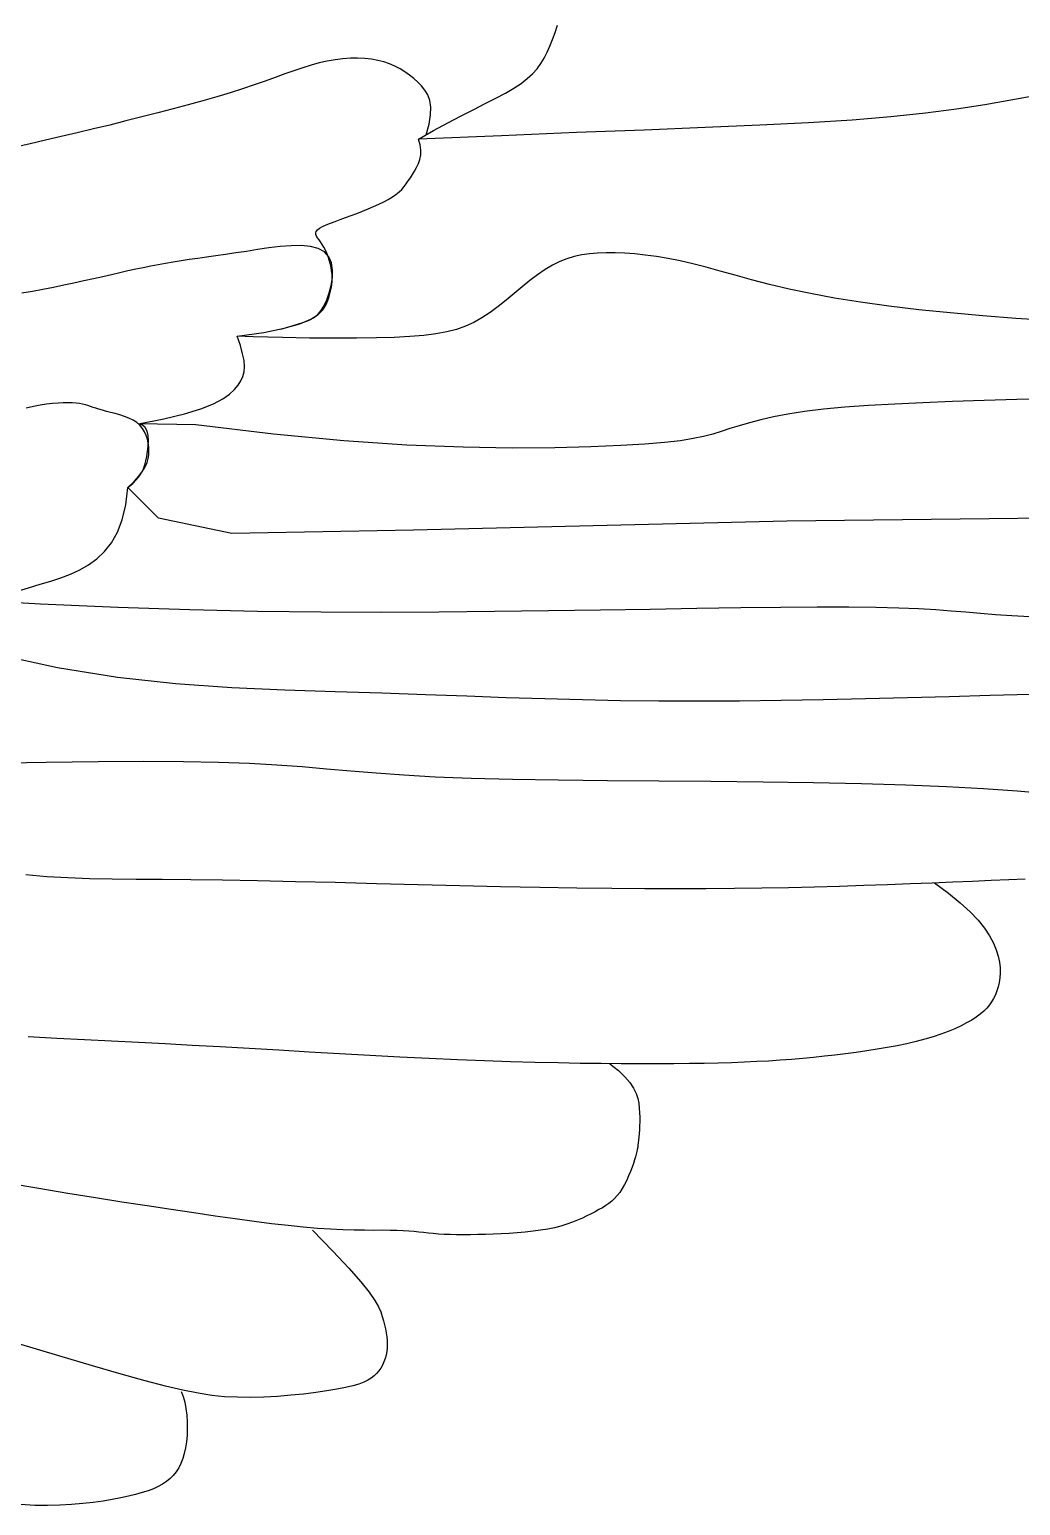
# Paper-space layout 'A0' of a CAD drawing. Header units: millimetres. Extents: x -364 to 825, y -1 to 840.
# Drawn here: x 655.865 to 657.556, y 92.399 to 94.917 of the extents above; entities that cross this region are included whole.
import ezdxf

# ---------------------------------------------------------------- set-up
doc = ezdxf.new("R2010")
doc.units = ezdxf.units.MM
doc.layers.add('ARQ_Vista 01', color=1, linetype='Continuous')

# ---------------------------------------------------------------- blocks, each defined once
blk = doc.blocks.new('BRASÃO ESTADO PARANÁ')
at = {"layer": 'ARQ_Vista 01'}
for points in [[(3399.782, -30992.649), (3399.158, -30992.765), (3398.491, -30992.881), (3397.765, -30992.993), (3396.963, -30993.098), (3396.07, -30993.191), (3395.07, -30993.272), (3393.949, -30993.342), (3392.692, -30993.406), (3391.288, -30993.467), (3389.72, -30993.53), (3387.977, -30993.598), (3386.044, -30993.676), (3383.908, -30993.768)], [(3383.908, -30993.768), (3384.294, -30993.543), (3384.661, -30993.342), (3385.006, -30993.161), (3385.328, -30992.998), (3385.625, -30992.849), (3385.897, -30992.711), (3386.142, -30992.58), (3386.358, -30992.455), (3386.545, -30992.331), (3386.705, -30992.206), (3386.842, -30992.08), (3386.959, -30991.951), (3387.058, -30991.817), (3387.144, -30991.676), (3387.22, -30991.526), (3387.289, -30991.367), (3387.355, -30991.198), (3387.42, -30991.018), (3387.488, -30990.832)], [(3384.101, -30993.656), (3384.178, -30993.378), (3384.215, -30993.142), (3384.218, -30992.941), (3384.192, -30992.772), (3384.14, -30992.627), (3384.069, -30992.503), (3383.981, -30992.394), (3383.884, -30992.295), (3383.78, -30992.201), (3383.669, -30992.113), (3383.552, -30992.03), (3383.429, -30991.955), (3383.297, -30991.887), (3383.158, -30991.827), (3383.011, -30991.777), (3382.855, -30991.736), (3382.691, -30991.707), (3382.518, -30991.687), (3382.337, -30991.679), (3382.15, -30991.681), (3381.957, -30991.695), (3381.758, -30991.719), (3381.555, -30991.754), (3381.348, -30991.801), (3381.137, -30991.859), (3380.921, -30991.926), (3380.696, -30992.002), (3380.462, -30992.085), (3380.214, -30992.175), (3379.952, -30992.27), (3379.672, -30992.368), (3379.371, -30992.468), (3379.05, -30992.57), (3378.708, -30992.672), (3378.348, -30992.776), (3377.973, -30992.88), (3377.585, -30992.984), (3377.186, -30993.088), (3376.779, -30993.193), (3376.366, -30993.297), (3375.95, -30993.401), (3375.532, -30993.503), (3375.116, -30993.604), (3374.704, -30993.701), (3374.299, -30993.795), (3373.904, -30993.885), (3373.52, -30993.969)], [(3379.236, -30998.838), (3379.919, -30998.743), (3380.448, -30998.638), (3380.844, -30998.524), (3381.128, -30998.406), (3381.321, -30998.284), (3381.444, -30998.161), (3381.519, -30998.041), (3381.565, -30997.925), (3381.601, -30997.815), (3381.63, -30997.711), (3381.652, -30997.613), (3381.668, -30997.518), (3381.677, -30997.425), (3381.68, -30997.335), (3381.677, -30997.245), (3381.667, -30997.154), (3381.652, -30997.063), (3381.631, -30996.97), (3381.605, -30996.879), (3381.575, -30996.79), (3381.542, -30996.704), (3381.505, -30996.622), (3381.466, -30996.546), (3381.424, -30996.476), (3381.382, -30996.414), (3381.342, -30996.358), (3381.306, -30996.308), (3381.278, -30996.263), (3381.26, -30996.22), (3381.257, -30996.18), (3381.27, -30996.141), (3381.303, -30996.101), (3381.358, -30996.06), (3381.433, -30996.018), (3381.527, -30995.974), (3381.635, -30995.929), (3381.756, -30995.882), (3381.887, -30995.833), (3382.026, -30995.782), (3382.17, -30995.73), (3382.316, -30995.676), (3382.462, -30995.62), (3382.607, -30995.562), (3382.747, -30995.503), (3382.882, -30995.443), (3383.009, -30995.381), (3383.126, -30995.319), (3383.231, -30995.255), (3383.323, -30995.191), (3383.402, -30995.125), (3383.472, -30995.058), (3383.533, -30994.988), (3383.59, -30994.915), (3383.642, -30994.84), (3383.694, -30994.76), (3383.746, -30994.676), (3383.8, -30994.588), (3383.853, -30994.494), (3383.9, -30994.393), (3383.938, -30994.286), (3383.962, -30994.17), (3383.968, -30994.046), (3383.951, -30993.912), (3383.908, -30993.768)], [(3400.151, -30998.436), (3399.288, -30998.382), (3398.435, -30998.317), (3397.599, -30998.242), (3396.79, -30998.158), (3396.017, -30998.066), (3395.29, -30997.965), (3394.616, -30997.858), (3394.004, -30997.743), (3393.448, -30997.625), (3392.944, -30997.506), (3392.485, -30997.387), (3392.064, -30997.272), (3391.676, -30997.163), (3391.314, -30997.063), (3390.972, -30996.975), (3390.645, -30996.9), (3390.332, -30996.838), (3390.032, -30996.788), (3389.746, -30996.75), (3389.474, -30996.723), (3389.215, -30996.705), (3388.97, -30996.696), (3388.737, -30996.696), (3388.518, -30996.703), (3388.309, -30996.72), (3388.109, -30996.748), (3387.916, -30996.789), (3387.727, -30996.845), (3387.54, -30996.918), (3387.353, -30997.01), (3387.163, -30997.122), (3386.97, -30997.257), (3386.772, -30997.408), (3386.571, -30997.571), (3386.368, -30997.74), (3386.162, -30997.91), (3385.955, -30998.075), (3385.746, -30998.229), (3385.538, -30998.368), (3385.328, -30998.486), (3385.111, -30998.584), (3384.881, -30998.665), (3384.63, -30998.73), (3384.351, -30998.781), (3384.038, -30998.82), (3383.682, -30998.849), (3383.278, -30998.87), (3382.82, -30998.885), (3382.304, -30998.893), (3381.73, -30998.895), (3381.097, -30998.889), (3380.403, -30998.875), (3379.646, -30998.853), (3379.236, -30998.838)], [(3380.356, -30998.657), (3380.589, -30998.59), (3380.785, -30998.534), (3380.949, -30998.482), (3381.087, -30998.428), (3381.203, -30998.365), (3381.302, -30998.288), (3381.388, -30998.19), (3381.467, -30998.064), (3381.541, -30997.908), (3381.606, -30997.727), (3381.656, -30997.532), (3381.686, -30997.332), (3381.689, -30997.136), (3381.659, -30996.953), (3381.592, -30996.794), (3381.48, -30996.667), (3381.32, -30996.579), (3381.118, -30996.528), (3380.882, -30996.507), (3380.62, -30996.51), (3380.339, -30996.533), (3380.049, -30996.568), (3379.756, -30996.611), (3379.47, -30996.656), (3379.196, -30996.697), (3378.934, -30996.735), (3378.685, -30996.771), (3378.447, -30996.804), (3378.22, -30996.836), (3378.001, -30996.867), (3377.791, -30996.899), (3377.588, -30996.931), (3377.391, -30996.965), (3377.198, -30997), (3377.007, -30997.037), (3376.815, -30997.076), (3376.62, -30997.118), (3376.421, -30997.161), (3376.214, -30997.208), (3375.998, -30997.257), (3375.77, -30997.309), (3375.532, -30997.362), (3375.284, -30997.418), (3375.029, -30997.473), (3374.768, -30997.529), (3374.501, -30997.583), (3374.231, -30997.635), (3373.959, -30997.685), (3373.686, -30997.732)], [(3400.19, -31000.45), (3399.315, -31000.474), (3398.471, -31000.5), (3397.661, -31000.526), (3396.892, -31000.556), (3396.169, -31000.589), (3395.498, -31000.627), (3394.884, -31000.671), (3394.332, -31000.723), (3393.845, -31000.782), (3393.419, -31000.848), (3393.046, -31000.919), (3392.718, -31000.994), (3392.427, -31001.07), (3392.165, -31001.147), (3391.926, -31001.221), (3391.701, -31001.293), (3391.481, -31001.36), (3391.246, -31001.422), (3390.976, -31001.479), (3390.648, -31001.532), (3390.242, -31001.579), (3389.737, -31001.621), (3389.111, -31001.658), (3388.343, -31001.69), (3387.415, -31001.714), (3386.319, -31001.723), (3385.051, -31001.703), (3383.606, -31001.645), (3381.981, -31001.537), (3380.17, -31001.367), (3378.17, -31001.124), (3376.689, -31001.1)], [(3376.689, -31001.1), (3377.348, -31000.968), (3377.879, -31000.838), (3378.298, -31000.708), (3378.621, -31000.581), (3378.863, -31000.456), (3379.04, -31000.334), (3379.167, -31000.216), (3379.259, -31000.101), (3379.33, -30999.99), (3379.381, -30999.876), (3379.412, -30999.756), (3379.422, -30999.622), (3379.41, -30999.469), (3379.375, -30999.291), (3379.318, -30999.083), (3379.236, -30998.838)], [(3376.418, -31002.742), (3376.578, -31002.586), (3376.703, -31002.447), (3376.799, -31002.32), (3376.868, -31002.204), (3376.915, -31002.096), (3376.943, -31001.993), (3376.957, -31001.893), (3376.96, -31001.794), (3376.956, -31001.694), (3376.944, -31001.593), (3376.923, -31001.494), (3376.892, -31001.396), (3376.85, -31001.304), (3376.796, -31001.216), (3376.729, -31001.136), (3376.648, -31001.065), (3376.553, -31001.003), (3376.446, -31000.951), (3376.332, -31000.906), (3376.212, -31000.867), (3376.092, -31000.833), (3375.975, -31000.804), (3375.864, -31000.776), (3375.762, -31000.75), (3375.673, -31000.724), (3375.595, -31000.698), (3375.524, -31000.674), (3375.457, -31000.65), (3375.391, -31000.628), (3375.324, -31000.608), (3375.253, -31000.59), (3375.173, -31000.576), (3375.084, -31000.565), (3374.984, -31000.557), (3374.873, -31000.554), (3374.752, -31000.556), (3374.62, -31000.563), (3374.477, -31000.576), (3374.324, -31000.595), (3374.16, -31000.621), (3373.985, -31000.653), (3373.802, -31000.691)], [(3419.714, -31001.077), (3420.17, -31002.291), (3418.953, -31002.962), (3416.161, -31003.563), (3411.155, -31003.928), (3404.552, -31003.476), (3393.387, -31003.601), (3383.772, -31003.833), (3379.093, -31003.926), (3377.211, -31003.53), (3376.418, -31002.742)], [(3376.418, -31002.742), (3376.542, -31002.632), (3376.641, -31002.532), (3376.719, -31002.437), (3376.779, -31002.346), (3376.824, -31002.254), (3376.858, -31002.157), (3376.885, -31002.052), (3376.907, -31001.936), (3376.927, -31001.807), (3376.942, -31001.67), (3376.948, -31001.532), (3376.941, -31001.402), (3376.915, -31001.287), (3376.868, -31001.193), (3376.794, -31001.128), (3376.689, -31001.1)], [(3372.824, -31005.668), (3373.198, -31005.531), (3373.542, -31005.417), (3373.861, -31005.319), (3374.158, -31005.231), (3374.434, -31005.147), (3374.694, -31005.061), (3374.941, -31004.967), (3375.177, -31004.859), (3375.404, -31004.731), (3375.62, -31004.577), (3375.819, -31004.389), (3375.997, -31004.163), (3376.151, -31003.892), (3376.275, -31003.568), (3376.366, -31003.187), (3376.418, -31002.742)], [(3399.651, -31006.065), (3399.19, -31006.041), (3398.766, -31006.014), (3398.376, -31005.984), (3398.003, -31005.953), (3397.627, -31005.923), (3397.228, -31005.893), (3396.786, -31005.867), (3396.278, -31005.845), (3395.687, -31005.829), (3394.99, -31005.82), (3394.172, -31005.82), (3393.24, -31005.827), (3392.205, -31005.84), (3391.077, -31005.857), (3389.868, -31005.876), (3388.588, -31005.897), (3387.248, -31005.917), (3385.86, -31005.935), (3384.43, -31005.948), (3382.947, -31005.955), (3381.394, -31005.95), (3379.755, -31005.93), (3378.015, -31005.891), (3376.157, -31005.829), (3374.165, -31005.742), (3372.824, -31005.668)], [(3399.663, -31008.068), (3398.631, -31008.097), (3397.575, -31008.126), (3396.5, -31008.155), (3395.416, -31008.182), (3394.328, -31008.205), (3393.245, -31008.225), (3392.175, -31008.238), (3391.123, -31008.244), (3390.098, -31008.242), (3389.104, -31008.23), (3388.128, -31008.211), (3387.154, -31008.184), (3386.166, -31008.152), (3385.149, -31008.116), (3384.085, -31008.077), (3382.96, -31008.038), (3381.757, -31007.998), (3380.465, -31007.957), (3379.092, -31007.896), (3377.649, -31007.795), (3376.149, -31007.632), (3374.604, -31007.387), (3373.027, -31007.039)], [(3400.102, -31010.626), (3399.323, -31010.562), (3398.458, -31010.503), (3397.504, -31010.45), (3396.458, -31010.405), (3395.316, -31010.369), (3394.081, -31010.343), (3392.777, -31010.325), (3391.437, -31010.313), (3390.09, -31010.303), (3388.768, -31010.293), (3387.501, -31010.28), (3386.321, -31010.261), (3385.258, -31010.234), (3384.334, -31010.197), (3383.528, -31010.151), (3382.813, -31010.099), (3382.157, -31010.044), (3381.532, -31009.989), (3380.909, -31009.937), (3380.257, -31009.89), (3379.549, -31009.851), (3378.755, -31009.822), (3377.854, -31009.804), (3376.827, -31009.797), (3375.653, -31009.801), (3374.313, -31009.817), (3372.787, -31009.845)], [(3399.533, -31012.825), (3399.108, -31012.844), (3398.656, -31012.863), (3398.175, -31012.883), (3397.666, -31012.904), (3397.131, -31012.926), (3396.57, -31012.949), (3395.985, -31012.971), (3395.378, -31012.992), (3394.75, -31013.012), (3394.102, -31013.03), (3393.435, -31013.046), (3392.75, -31013.058), (3392.042, -31013.068), (3391.307, -31013.074), (3390.538, -31013.076), (3389.732, -31013.075), (3388.881, -31013.068), (3387.981, -31013.058), (3387.027, -31013.042), (3386.018, -31013.021), (3384.968, -31012.997), (3383.895, -31012.97), (3382.82, -31012.943), (3381.76, -31012.916), (3380.734, -31012.892), (3379.761, -31012.871), (3378.859, -31012.855), (3378.043, -31012.845), (3377.305, -31012.839), (3376.631, -31012.834), (3376.01, -31012.826), (3375.427, -31012.814), (3374.872, -31012.793), (3374.329, -31012.762), (3373.788, -31012.717)], [(3397.19, -31012.924), (3397.552, -31013.185), (3397.857, -31013.432), (3398.11, -31013.665), (3398.317, -31013.884), (3398.482, -31014.091), (3398.611, -31014.287), (3398.71, -31014.471), (3398.782, -31014.644), (3398.834, -31014.807), (3398.868, -31014.961), (3398.885, -31015.106), (3398.889, -31015.242), (3398.879, -31015.369), (3398.86, -31015.489), (3398.833, -31015.601), (3398.799, -31015.705), (3398.761, -31015.804), (3398.717, -31015.896), (3398.666, -31015.983), (3398.608, -31016.067), (3398.54, -31016.147), (3398.462, -31016.225), (3398.373, -31016.301), (3398.27, -31016.377), (3398.153, -31016.454), (3398.022, -31016.53), (3397.877, -31016.605), (3397.718, -31016.679), (3397.545, -31016.751), (3397.359, -31016.821), (3397.159, -31016.887), (3396.946, -31016.95), (3396.72, -31017.009), (3396.482, -31017.064), (3396.235, -31017.115), (3395.979, -31017.163), (3395.716, -31017.207), (3395.448, -31017.248), (3395.177, -31017.287), (3394.905, -31017.323), (3394.631, -31017.357), (3394.357, -31017.389), (3394.08, -31017.418), (3393.799, -31017.445), (3393.513, -31017.469), (3393.221, -31017.491), (3392.922, -31017.51), (3392.614, -31017.527), (3392.297, -31017.542), (3391.967, -31017.554), (3391.622, -31017.563), (3391.261, -31017.571), (3390.881, -31017.576), (3390.479, -31017.579), (3390.053, -31017.581), (3389.601, -31017.581), (3389.12, -31017.58), (3388.611, -31017.576), (3388.072, -31017.57), (3387.502, -31017.561), (3386.902, -31017.548), (3386.27, -31017.531), (3385.606, -31017.509), (3384.909, -31017.481), (3384.18, -31017.448), (3383.426, -31017.411), (3382.653, -31017.369), (3381.871, -31017.325), (3381.087, -31017.28), (3380.308, -31017.234), (3379.542, -31017.19), (3378.796, -31017.147), (3378.077, -31017.107), (3377.377, -31017.07), (3376.688, -31017.034), (3376, -31016.999), (3375.303, -31016.964), (3374.59, -31016.928), (3373.85, -31016.89)], [(3388.833, -31017.585), (3389.051, -31017.755), (3389.221, -31017.914), (3389.35, -31018.065), (3389.444, -31018.207), (3389.509, -31018.343), (3389.552, -31018.473), (3389.577, -31018.599), (3389.59, -31018.722), (3389.598, -31018.843), (3389.601, -31018.96), (3389.601, -31019.074), (3389.598, -31019.183), (3389.592, -31019.286), (3389.585, -31019.381), (3389.578, -31019.469), (3389.57, -31019.547), (3389.563, -31019.615), (3389.556, -31019.676), (3389.549, -31019.733), (3389.54, -31019.789), (3389.528, -31019.845), (3389.513, -31019.907), (3389.493, -31019.975), (3389.469, -31020.054), (3389.439, -31020.146), (3389.403, -31020.247), (3389.362, -31020.356), (3389.316, -31020.468), (3389.266, -31020.581), (3389.211, -31020.692), (3389.153, -31020.797), (3389.091, -31020.893), (3389.025, -31020.978), (3388.956, -31021.053), (3388.884, -31021.12), (3388.807, -31021.18), (3388.726, -31021.235), (3388.64, -31021.288), (3388.549, -31021.339), (3388.452, -31021.391), (3388.35, -31021.445), (3388.242, -31021.501), (3388.126, -31021.556), (3388.002, -31021.611), (3387.869, -31021.665), (3387.727, -31021.715), (3387.574, -31021.762), (3387.41, -31021.804), (3387.234, -31021.84), (3387.047, -31021.871), (3386.853, -31021.896), (3386.653, -31021.918), (3386.448, -31021.935), (3386.242, -31021.949), (3386.035, -31021.961), (3385.831, -31021.97), (3385.63, -31021.977), (3385.434, -31021.982), (3385.244, -31021.985), (3385.061, -31021.986), (3384.886, -31021.984), (3384.72, -31021.981), (3384.564, -31021.975), (3384.419, -31021.966), (3384.285, -31021.955), (3384.158, -31021.942), (3384.036, -31021.929), (3383.914, -31021.915), (3383.789, -31021.902), (3383.655, -31021.89), (3383.51, -31021.881), (3383.35, -31021.874), (3383.171, -31021.872), (3382.972, -31021.871), (3382.752, -31021.872), (3382.509, -31021.871), (3382.244, -31021.867), (3381.955, -31021.859), (3381.641, -31021.845), (3381.302, -31021.822), (3380.936, -31021.791), (3380.543, -31021.751), (3380.12, -31021.701), (3379.668, -31021.644), (3379.185, -31021.578), (3378.669, -31021.505), (3378.121, -31021.425), (3377.537, -31021.337), (3376.919, -31021.244), (3376.267, -31021.143), (3375.583, -31021.035), (3374.869, -31020.92), (3374.126, -31020.796), (3373.358, -31020.664)], [(3381.171, -31021.866), (3381.701, -31022.41), (3382.11, -31022.848), (3382.415, -31023.196), (3382.633, -31023.468), (3382.78, -31023.679), (3382.874, -31023.843), (3382.931, -31023.975), (3382.968, -31024.09), (3382.999, -31024.199), (3383.027, -31024.306), (3383.051, -31024.411), (3383.07, -31024.513), (3383.085, -31024.613), (3383.094, -31024.711), (3383.097, -31024.807), (3383.094, -31024.902), (3383.084, -31024.995), (3383.067, -31025.086), (3383.043, -31025.174), (3383.013, -31025.259), (3382.976, -31025.341), (3382.933, -31025.419), (3382.883, -31025.492), (3382.826, -31025.561), (3382.763, -31025.623), (3382.689, -31025.682), (3382.6, -31025.735), (3382.493, -31025.786), (3382.364, -31025.833), (3382.209, -31025.879), (3382.023, -31025.923), (3381.803, -31025.966), (3381.546, -31026.009), (3381.258, -31026.05), (3380.944, -31026.088), (3380.613, -31026.121), (3380.27, -31026.148), (3379.922, -31026.166), (3379.576, -31026.175), (3379.238, -31026.172), (3378.911, -31026.156), (3378.58, -31026.123), (3378.229, -31026.07), (3377.837, -31025.992), (3377.388, -31025.886), (3376.862, -31025.748), (3376.242, -31025.574), (3375.509, -31025.361), (3374.638, -31025.102), (3373.578, -31024.783)], [(3377.787, -31026.021), (3377.84, -31026.153), (3377.882, -31026.301), (3377.914, -31026.462), (3377.935, -31026.632), (3377.947, -31026.807), (3377.949, -31026.982), (3377.942, -31027.154), (3377.927, -31027.32), (3377.903, -31027.474), (3377.872, -31027.618), (3377.832, -31027.751), (3377.784, -31027.874), (3377.727, -31027.987), (3377.662, -31028.09), (3377.588, -31028.184), (3377.506, -31028.268), (3377.415, -31028.344), (3377.313, -31028.412), (3377.201, -31028.473), (3377.076, -31028.529), (3376.938, -31028.58), (3376.786, -31028.628), (3376.619, -31028.674), (3376.434, -31028.718), (3376.233, -31028.762), (3376.014, -31028.805), (3375.778, -31028.844), (3375.525, -31028.88), (3375.255, -31028.911), (3374.97, -31028.935), (3374.669, -31028.952), (3374.352, -31028.959), (3374.018, -31028.955), (3373.657, -31028.934)]]:
    blk.add_lwpolyline(points, dxfattribs=at)

psp = doc.layouts.new('A0')

# ---------------------------------------------------------------- block references
at = {"layer": 'ARQ_Vista 01', "xscale": 0.06623285758541897, "yscale": 0.06623285759997088, "zscale": 0.0662328576}
psp.add_blockref('BRASÃO ESTADO PARANÁ', (432.403, 2147.5357), dxfattribs=at)

doc.saveas('drawing.dxf')
